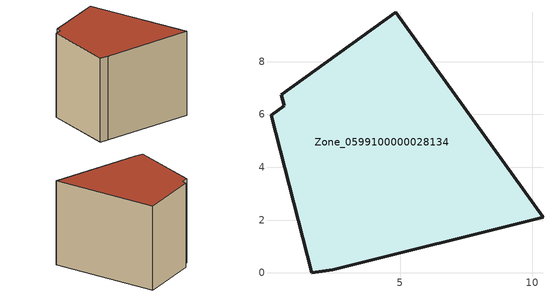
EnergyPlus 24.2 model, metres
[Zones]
Zone_0599100000028134
 floor ground (C_G): 1.66,0 0.11,5.96 0.62,6.33 0.5,6.75 4.84,9.87 10.41,2.11 2.44,0.12 z0
 wall outside (C_F): 2.44,0.12 10.41,2.11 4.84,9.87 0.5,6.75 0.62,6.33 0.11,5.96 1.66,0 2.44,0.12 z0:7.83
 roof outside (C_R): 0.11,5.96 1.66,0 2.44,0.12 10.41,2.11 4.84,9.87 0.5,6.75 0.62,6.33 z7.83
[BUILDING]
Pand.0599100000028134: North Axis=0; Terrain=City; Loads Convergence Tolerance Value=0.04; Temperature Convergence Tolerance Value=0.4; Solar Distribution=FullExterior; Maximum Number of Warmup Days=25; Minimum Number of Warmup Days=1
[Site:Location]
Rotterdam.The.Hague.AP_ZH_NLD Design_Conditions: Latitude=51.96; Longitude=4.45; Time Zone=1; Elevation=-4.5
[SITE:GROUNDTEMPERATURE:BUILDINGSURFACE]
18, 18, 18, 18, 18, 18, 18, 18, 18, 18, 18, 18
[MATERIAL] Thermal Absorptance=0.9; Solar Absorptance=0.7; Visible Absorptance=0.7
Name | Roughness | Thickness | Conductivity | Density | Specific Heat
G.TI.1946 | MediumSmooth | 0.15 | 1 | 540 | 1210
F.TI.1946 | Rough | 0.3 | 0.857143 | 1920 | 840
R.TI.1946 | MediumRough | 0.2 | 0.1 | 1500 | 1000
[CONSTRUCTION]
C_G: G.TI.1946
C_F: F.TI.1946
C_R: R.TI.1946
[ZONE]
Zone_0599100000028134: Type=1; Multiplier=1; Ceiling Height=Autocalculate; Volume=Autocalculate; Floor Area=autocalculate; Part of Total Floor Area=Yes
[ZONEINFILTRATION:DESIGNFLOWRATE]
Infil_Zone_0599100000028134: Zone or ZoneList or Space or SpaceList=Zone_0599100000028134; Schedule=AlwaysOn; Design Flow Rate Calculation Method=Flow/Area; Flow Rate per Floor Area=0.003; Constant Term Coefficient=1; Temperature Term Coefficient=0; Velocity Term Coefficient=0; Velocity Squared Term Coefficient=0
[HVACTEMPLATE:ZONE:IDEALLOADSAIRSYSTEM]
Zone_0599100000028134: Maximum Heating Supply Air Temperature=50; Minimum Cooling Supply Air Temperature=13; Maximum Heating Supply Air Humidity Ratio=0.0156; Minimum Cooling Supply Air Humidity Ratio=0.0077; Heating Limit=NoLimit; Cooling Limit=NoLimit; Dehumidification Control Type=ConstantSensibleHeatRatio; Cooling Sensible Heat Ratio=0.7; Dehumidification Setpoint=60; Humidification Control Type=None; Humidification Setpoint=30; Outdoor Air Method=None; Outdoor Air Flow Rate per Person=0.00944; Outdoor Air Flow Rate per Zone Floor Area=0; Outdoor Air Flow Rate per Zone=0; Demand Controlled Ventilation Type=None; Outdoor Air Economizer Type=NoEconomizer; Heat Recovery Type=None; Sensible Heat Recovery Effectiveness=0.7; Latent Heat Recovery Effectiveness=0.65
[ZONECONTROL:THERMOSTAT]
ThermostatControl_Zone_0599100000028134: Zone or ZoneList=Zone_0599100000028134; Control Type Schedule=DualSetpointControlType; Control 1=Thermostat_Zone_0599100000028134; Temperature Difference Between Cutout And Setpoint=0
[THERMOSTATSETPOINT:DUALSETPOINT]
Thermostat_Zone_0599100000028134: Heating Setpoint Temperature Schedule=HeatingSetpoint_Zone_0599100000028134; Cooling Setpoint Temperature Schedule=CoolingSetpoint_Zone_0599100000028134
[SCHEDULE:COMPACT]
HeatingSetpoint_Zone_0599100000028134: Through: 12/31, For: AllDays, Until: 24:00, 21
CoolingSetpoint_Zone_0599100000028134: Through: 12/31, For: AllDays, Until: 24:00, 24
DualSetpointControlType: Through: 12/31, For: AllDays, Until: 24:00, 4
AlwaysOn: Through: 12/31, For: AllDays, Until: 24:00, 1
